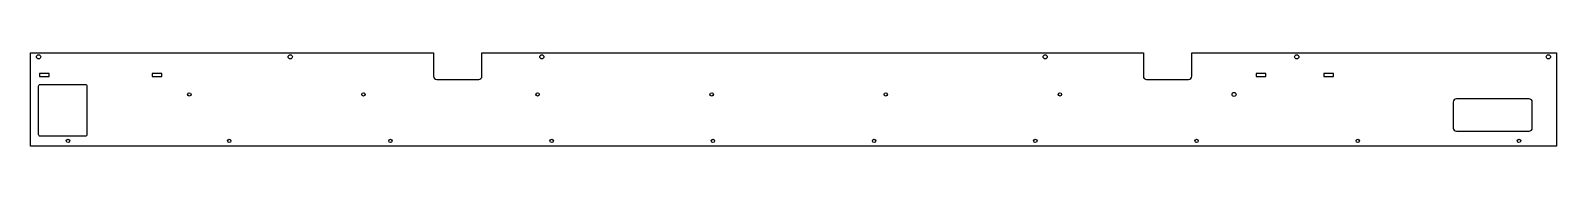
# Model space of a CAD drawing. Extents: x -952 to 942, y -76 to 40.
import ezdxf

# ---------------------------------------------------------------- set-up
doc = ezdxf.new("R2010")
doc.units = 0
doc.header["$MEASUREMENT"] = 0
doc.layers.get('0').update_dxf_attribs({"linetype": 'CONTINUOUS'})

msp = doc.modelspace()

# ---------------------------------------------------------------- linework, layer by layer
at = {"color": 7, "linetype": 'CONTINUOUS'}
for points in [[(489, 11), (489, 40), (941.5, 40), (941.5, -75.5), (-951.5, -75.5), (-951.5, 40), (-451.5, 40), (-451.5, 11, 0.414214), (-447.5, 7), (-395.5, 7, 0.414214), (-391.5, 11), (-391.5, 40), (429, 40), (429, 11, 0.414214), (433, 7), (485, 7, 0.414214)], [(-941.5, -61.2), (-941.5, -1.1, -0.42159), (-939.5, 1), (-883.5, 1, -0.420655), (-881.5, -1.1), (-881.5, -61.2, -0.414214), (-883.5, -63.2), (-939.5, -63.2, -0.414214)], [(911.5, -53), (911.5, -21, 0.414214), (907.5, -17), (817.5, -17, 0.414214), (813.5, -21), (813.5, -53, 0.414214), (817.5, -57), (907.5, -57, 0.414214)]]:
    msp.add_lwpolyline(points, format="xyb", close=True, dxfattribs=at)
for points in [[(-940.5, 10.8), (-928.5, 10.8), (-928.5, 14.2), (-940.5, 14.2)], [(-800.5, 10.8), (-788.5, 10.8), (-788.5, 14.2), (-800.5, 14.2)], [(581, 14.2), (569, 14.2), (569, 10.8), (581, 10.8)], [(665, 14.2), (653, 14.2), (653, 10.8), (665, 10.8)]]:
    msp.add_lwpolyline(points, close=True, dxfattribs=at)
for centre, radius in [((-941.5, 35), 2.6), ((-629.3, 35), 2.6), ((-317.2, 35), 2.6), ((307.2, 35), 2.6), ((619.3, 35), 2.6), ((931.5, 35), 2.6), ((-754.5, -11.5), 2.1), ((-538.5, -11.5), 2.1), ((-322.5, -11.5), 2.1), ((-106.5, -11.5), 2.1), ((109.5, -11.5), 2.1), ((325.5, -11.5), 2.1), ((541.5, -11.5), 2.5), ((-905, -69), 2.1), ((-705, -69), 2.1), ((-505, -69), 2.1), ((-305, -69), 2.1), ((-105, -69), 2.1), ((95, -69), 2.1), ((295, -69), 2.1), ((495, -69), 2.1), ((695, -69), 2.1), ((895, -69), 2.1)]:
    msp.add_circle(centre, radius, dxfattribs=at)

doc.saveas('drawing.dxf')
